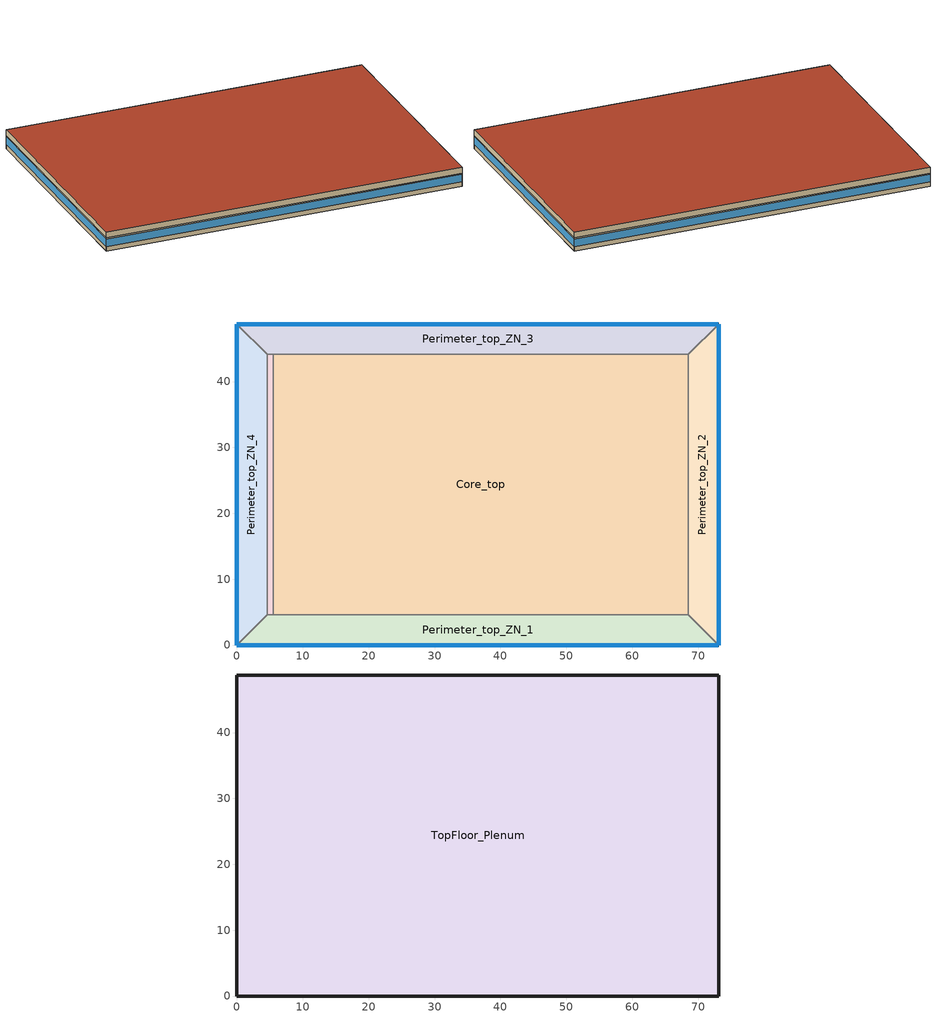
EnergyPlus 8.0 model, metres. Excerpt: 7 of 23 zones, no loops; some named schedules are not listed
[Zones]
Core_top
 floor adiabatic (int_slab_floor): 68.53,44.16 68.53,4.57 5.49,4.57 5.49,44.16 z33.54
 wall to Perimeter_bot_ZN_1 (int_wall): 5.49,4.57 68.53,4.57 z33.54:36.28
 wall to Perimeter_top_ZN_4 (int_wall): 5.49,44.16 5.49,4.57 z33.54:36.28
 wall to Perimeter_top_ZN_3 (int_wall): 68.53,44.16 5.49,44.16 z33.54:36.28
 wall to Perimeter_top_ZN_2 (int_wall): 68.53,4.57 68.53,44.16 z33.54:36.28
 ceiling to TopFloor_Plenum (DropCeiling): 5.49,44.16 5.49,4.57 68.53,4.57 68.53,44.16 z36.28
Perimeter_top_ZN_3
 floor adiabatic (int_slab_floor): 73.11,48.74 68.53,44.16 4.57,44.16 0,48.74 z33.54
 wall outside (nonres_ext_wall): 73.11,48.74 0,48.74 z33.54:36.28
 wall to Perimeter_top_ZN_4 (int_wall): 0,48.74 4.57,44.16 z33.54:36.28
 wall to Perimeter_top_ZN_2 (int_wall): 68.53,44.16 73.11,48.74 z33.54:36.28
 wall to DataCenter_top_ZN_6 (int_wall): 4.57,44.16 5.49,44.16 z33.54:36.28
 window (Window_U_0.42_SHGC_0.40): 73.11,48.74 0,48.74 z34.45:36.04
 ceiling to TopFloor_Plenum (DropCeiling): 0,48.74 4.57,44.16 68.53,44.16 73.11,48.74 z36.28
Perimeter_top_ZN_2
 floor adiabatic (int_slab_floor): 73.11,48.74 73.11,0 68.53,4.57 68.53,44.16 z33.54
 wall outside (nonres_ext_wall): 73.11,0 73.11,48.74 z33.54:36.28
 wall to Perimeter_top_ZN_1 (int_wall): 68.53,4.57 73.11,0 z33.54:36.28
 window (Window_U_0.42_SHGC_0.40): 73.11,0 73.11,48.74 z34.45:36.04
 ceiling to TopFloor_Plenum (DropCeiling): 68.53,44.16 68.53,4.57 73.11,0 73.11,48.74 z36.28
Perimeter_top_ZN_1
 floor adiabatic (int_slab_floor): 68.53,4.57 73.11,0 0,0 4.57,4.57 z33.54
 wall outside (nonres_ext_wall): 0,0 73.11,0 z33.54:36.28
 wall to DataCenter_top_ZN_6 (int_wall): 5.49,4.57 4.57,4.57 z33.54:36.28
 wall to Perimeter_top_ZN_4 (int_wall): 4.57,4.57 0,0 z33.54:36.28
 window (Window_U_0.42_SHGC_0.40): 0,0 73.11,0 z34.45:36.04
 ceiling to TopFloor_Plenum (DropCeiling): 4.57,4.57 0,0 73.11,0 68.53,4.57 z36.28
Perimeter_top_ZN_4
 floor adiabatic (int_slab_floor): 4.57,44.16 4.57,4.57 0,0 0,48.74 z33.54
 wall outside (nonres_ext_wall): 0,48.74 0,0 z33.54:36.28
 wall to DataCenter_top_ZN_6 (int_wall): 4.57,4.57 4.57,44.16 z33.54:36.28
 window (Window_U_0.42_SHGC_0.40): 0,48.74 0,0 z34.45:36.04
 ceiling to TopFloor_Plenum (DropCeiling): 0,48.74 0,0 4.57,4.57 4.57,44.16 z36.28
DataCenter_top_ZN_6
 floor adiabatic (int_slab_floor): 5.49,44.16 5.49,4.57 4.57,4.57 4.57,44.16 z33.54
 ceiling to TopFloor_Plenum (DropCeiling): 4.57,44.16 4.57,4.57 5.49,4.57 5.49,44.16 z36.28
TopFloor_Plenum
 wall outside (nonres_ext_wall): 0,0 73.11,0 73.11,48.74 0,48.74 0,0 z36.28:37.5
 roof outside (nonres_roof): 0,48.74 0,0 73.11,0 73.11,48.74 z37.5
[Building]
Large Office: North Axis {deg}=0; Terrain=City; Loads Convergence Tolerance Value=0.04; Temperature Convergence Tolerance Value {deltaC}=0.2; Solar Distribution=FullInteriorAndExterior; Maximum Number of Warmup Days=25; Minimum Number of Warmup Days=6
[Site:Location]
Site:Location=Boise Air Terminal  Uo_ID_USA Design_Conditions; Latitude {N+ S-}=43.62; Longitude {W- E+}=-116.21; Time Zone Relative to GMT {GMT+/-}=-7; Elevation {m}=701
[SizingPeriod:DesignDay] Day of Month=21; Dry-Bulb Temperature Range Modifier Type=DefaultMultipliers; Humidity Condition Type=Wetbulb; Barometric Pressure {Pa}=93182; Rain {Yes/No}=No; Snow on ground {Yes/No}=No; Daylight Savings Time Indicator=No
Name | Month | Day Type | Maximum Dry-Bulb Temperature {C} | Daily Dry-Bulb Temperature Range {C} | Wetbulb at Maximum Dry-Bulb {C} | Wind Speed {m/s} design conditions vs. traditional 6.71 m/s (15 mph) | Wind Direction {Degrees; N=0, S=180} | Solar Model Indicator | Clearness {0.0 to 1.1} | Wind Speed {m/s} design conditions vs. traditional 3.35 m/s (7mph) | ASHRAE Clear Sky Optical Depth for Beam Irradiance (taub) | ASHRAE Clear Sky Optical Depth for Diffuse Irradiance (taud)
Boise Air Terminal  Uo Ann Htg 99.6% Condns DB | 12 | WinterDesignDay | -16.3 | 0 | -16.3 | 2.3 | 120 | ASHRAEClearSky | 0
Boise Air Terminal  Uo Ann Clg .4% Condns DB=>MWB | 7 | SummerDesignDay | 36.7 | 16.7 | 17.9 |  | 330 | ASHRAETau |  | 4.2 | 0.398 | 2.125
[Site:WaterMainsTemperature]
Calculation Method=Correlation; Annual Average Outdoor Air Temperature {C}=10.26; Maximum Difference In Monthly Average Outdoor Air Temperatures {deltaC}=27.1
[Material]
Name | Roughness | Thickness {m} | Conductivity {W/m-K} | Density {kg/m3} | Specific Heat {J/kg-K} | Thermal Absorptance | Solar Absorptance | Visible Absorptance | Absorptance:Thermal | Absorptance:Solar | Absorptance:Visible
Std Wood 6inch | MediumSmooth | 0.15 | 0.12 | 540 | 1210 | 0.9 | 0.7 | 0.7
AC02 Acoustic Ceiling | MediumSmooth | 0.0127 | 0.057 | 288 | 1339 | 0.9 | 0.7 | 0.2
F08 Metal surface | Smooth | 0.0008 | 45.28 | 7824 | 500
F13 Built-up roofing | Rough | 0.0095 | 0.16 | 1120 | 1460 |  |  |  | 0.9 | 0.7
G01 13mm gypsum board | Smooth | 0.0127 | 0.16 | 800 | 1090 |  |  |  | 0.9 | 0.7 | 0.5
200mm Normalweight concrete wall | MediumRough | 0.2032 | 2.31 | 2322 | 832
100mm Normalweight concrete floor | MediumRough | 0.1016 | 2.31 | 2322 | 832
[Material:NoMass]
CP02 CARPET PAD: VeryRough, 0.21648, 0.9, 0.7, 0.8
Nonres_Roof_Insulation: MediumSmooth, 5.30668, 0.9, 0.7, 0.7
Nonres_Exterior_Wall_Insulation: MediumSmooth, 1.63975, 0.9, 0.7, 0.7
[Construction]
InteriorFurnishings: Std Wood 6inch
DropCeiling: AC02 Acoustic Ceiling
int_wall: G01 13mm gypsum board, G01 13mm gypsum board
int_slab_floor: 100mm Normalweight concrete floor, CP02 CARPET PAD
nonres_roof: F13 Built-up roofing, Nonres_Roof_Insulation, F08 Metal surface
nonres_ext_wall: 200mm Normalweight concrete wall, Nonres_Exterior_Wall_Insulation, G01 13mm gypsum board
Window_U_0.42_SHGC_0.40: LoE TINT 6MM, AIR 6MM, CLEAR 6MM
[WindowMaterial:Glazing]
CLEAR 6MM: SpectralAverage, 0.006, 0.775, 0.071, 0.071, 0.881, 0.08, 0.08, 0, 0.84, 0.84, 0.9
LoE TINT 6MM: SpectralAverage, , .006, .36, .093, .2, .5, .035, .054, 0, .84, .1, .9
[WindowMaterial:Gas]
AIR 6MM: Gas Type=Air; Thickness {m}=0.0063
[SurfaceProperty:OtherSideCoefficients] Combined Convective Radiative Film Coefficient=0; Constant Temperature=1; Constant Temperature Coefficient=1; External Dry-Bulb Temperature Coefficient=0; Ground Temperature Coefficient=0; Wind Speed Coefficient=0; Zone Air Temperature Coefficient=0; Sinusoidal Variation of Constant Temperature Coefficient=No; Period of Sinusoidal Variation=24
Name | Constant Temperature Schedule
surfPropOthSdCoefBasementAvgWall | scheduleOSCBasementWallSurfaceTemp
surfPropOthSdCoefBasementAvgFloor | scheduleOSCBasementFloorTemp
surfPropOthSdCoefBasementUpperWall | scheduleOSCBasementUpperWallTemp
surfPropOthSdCoefBasementLowerWall | scheduleOSCBasementLowerWallTemp
[Zone] Multiplier=1
Name | Type | Ceiling Height {m} | Volume {m3} | Floor Area {m2} | Part of Total Floor Area
Core_top; Perimeter_top_ZN_3; Perimeter_top_ZN_2; Perimeter_top_ZN_1; Perimeter_top_ZN_4 | 1 | autocalculate | autocalculate | autocalculate | YES
TopFloor_Plenum |  | autocalculate | autocalculate | autocalculate | No
DataCenter_top_ZN_6
[InternalMass] Construction=InteriorFurnishings
Name | Zone | Surface Area {m2}
Core_top_InternalMass_1 | Core_top | 5064.65
Perimeter_top_ZN_3_InternalMass_1 | Perimeter_top_ZN_3 | 626.8258
Perimeter_top_ZN_2_InternalMass_1 | Perimeter_top_ZN_2 | 403.9504
Perimeter_top_ZN_1_InternalMass_1 | Perimeter_top_ZN_1 | 626.8354
Perimeter_top_ZN_4_InternalMass_1 | Perimeter_top_ZN_4 | 403.9478
[People] Number of People Schedule=BLDG_OCC_SCH; Number of People Calculation Method=Area/Person; Zone Floor Area per Person {m2/person}=18.5788; Fraction Radiant=0.3; Sensible Heat Fraction=AUTOCALCULATE; Activity Level Schedule=ACTIVITY_SCH; Enable ASHRAE 55 Comfort Warnings=No; Mean Radiant Temperature Calculation Type=ZoneAveraged; Work Efficiency Schedule=WORK_EFF_SCH; Clothing Insulation Schedule=CLOTHING_SCH; Air Velocity Schedule=AIR_VELO_SCH; Thermal Comfort Model 1 Type=FANGER
Name | Zone or ZoneList
Core_top | Core_top
Perimeter_top_ZN_3 | Perimeter_top_ZN_3
Perimeter_top_ZN_2 | Perimeter_top_ZN_2
Perimeter_top_ZN_1 | Perimeter_top_ZN_1
Perimeter_top_ZN_4 | Perimeter_top_ZN_4
[Lights] Schedule=BLDG_LIGHT_SCH; Design Level Calculation Method=Watts/Area; Return Air Fraction=0; Fraction Radiant=0.7; Fraction Visible=0.2; Fraction Replaceable=1; Return Air Fraction Calculated from Plenum Temperature=No
Name | Zone or ZoneList | Watts per Zone Floor Area {W/m | Watts per Zone Floor Area {W/m2}
Core_top_Lights | Core_top | 8.82641
Perimeter_top_ZN_3_Lights | Perimeter_top_ZN_3 | 8.82641
Perimeter_top_ZN_2_Lights | Perimeter_top_ZN_2 | 8.82641
Perimeter_top_ZN_1_Lights | Perimeter_top_ZN_1 | 8.82641
Perimeter_top_ZN_4_Lights | Perimeter_top_ZN_4 | 8.82641
DataCenter_top_Lights | DataCenter_top_ZN_6 |  | 8.82641
[ElectricEquipment] Fraction Latent=0; Fraction Radiant=0.5; Fraction Lost=0
Name | Zone or ZoneList | Schedule | Design Level Calculation Method | Design Level {W} | Watts per Zone Floor Area {W/m2}
Core_top_MiscPlug_Equip | Core_top | BLDG_EQUIP_SCH | EquipmentLevel | 20142.8
Perimeter_top_ZN_3_MiscPlug_Equip | Perimeter_top_ZN_3 | BLDG_EQUIP_SCH | EquipmentLevel | 2529.24
Perimeter_top_ZN_2_MiscPlug_Equip | Perimeter_top_ZN_2 | BLDG_EQUIP_SCH | EquipmentLevel | 1629.94
Perimeter_top_ZN_1_MiscPlug_Equip | Perimeter_top_ZN_1 | BLDG_EQUIP_SCH | EquipmentLevel | 2529.28
Perimeter_top_ZN_4_MiscPlug_Equip | Perimeter_top_ZN_4 | BLDG_EQUIP_SCH | EquipmentLevel | 1629.93
DataCenter_top_MiscPlug_Equip | DataCenter_top_ZN_6 | ALWAYS_ON | Watts/Area | 0 | 215.299
[Exterior:FuelEquipment] Fuel Use Type=Electricity
Name | Schedule | Design Level {W}
Elevators | BLDG_ELEVATORS | 244444
Elevators_Lights_Fan | ELEV_LIGHT_FAN_SCH_ADD_DF | 752
[Exterior:Lights] Control Option=AstronomicalClock
Name | Schedule | Design Level {W}
Exterior_Lights_a | Exterior_lighting_schedule_a | 12979.2
Exterior_Lights_b | Exterior_lighting_schedule_b | 43305.1
[Daylighting:Controls] Total Daylighting Reference Points=2; Z-Coordinate of First Reference Point {m}=34.29; Z-Coordinate of Second Reference Point {m}=34.29; Fraction of Zone Controlled by First Reference Point=0.3857; Fraction of Zone Controlled by Second Reference Point=0.1385; Illuminance Setpoint at First Reference Point {lux}=375; Illuminance Setpoint at Second Reference Point {lux}=375; Lighting Control Type=2; Maximum Allowable Discomfort Glare Index=22; Minimum Input Power Fraction for Continuous Dimming Control=0.3; Minimum Light Output Fraction for Continuous Dimming Control=0.2; Number of Stepped Control Steps=3; Probability Lighting will be Reset When Needed in Manual Stepped Control=1
Name | X-Coordinate of First Reference Point {m} | Y-Coordinate of First Reference Point {m} | X-Coordinate of Second Reference Point {m} | Y-Coordinate of Second Reference Point {m} | Glare Calculation Azimuth Angle of View Direction Clockwise from Zone y-Axis {deg}
Perimeter_top_ZN_1 | 36.576 | 1.6764 | 36.576 | 3.3528 | 180
Perimeter_top_ZN_2 | 71.4308 | 24.384 | 69.7544 | 24.384 | 90
Perimeter_top_ZN_3 | 36.576 | 47.0617 | 36.576 | 45.3847 | 0
Perimeter_top_ZN_4 | 1.6764 | 24.384 | 3.3528 | 24.384 | 270
[ZoneInfiltration:DesignFlowRate] Schedule=INFIL_SCH_PNNL; Design Flow Rate Calculation Method=Flow/ExteriorArea; Constant Term Coefficient=0; Temperature Term Coefficient=0; Velocity Term Coefficient=0.224; Velocity Squared Term Coefficient=0
Name | Zone or ZoneList | Flow per Exterior Surface Area {m3/s-m2}urface Are | Flow per Exterior Surface Area {m3/s-m2}
Perimeter_top_ZN_3_Infiltration | Perimeter_top_ZN_3 | 0.00056896
Perimeter_top_ZN_2_Infiltration | Perimeter_top_ZN_2 | 0.00056896
Perimeter_top_ZN_1_Infiltration | Perimeter_top_ZN_1 | 0.00056896
Perimeter_top_ZN_4_Infiltration | Perimeter_top_ZN_4 | 0.00056896
TopFloor_Plenum_Infiltration | TopFloor_Plenum |  | 4.37644e-05
[AirLoopHVAC:ReturnPlenum]
TopFloor_Return_Plenum: Zone=TopFloor_Plenum
[EnergyManagementSystem:ProgramCallingManager]
ChangeTowerFlow_Manager: InsideHVACSystemIterationLoop; ChangTowerFlow
BoilerParManager: BeginNewEnvironment; SetBoilerPar
BoilerCurveManager: InsideHVACSystemIterationLoop; SetBoilerCurve
OA_BASED_OPTIMUM_START_EMS_Program Manager: AfterPredictorAfterHVACManagers; OA_BASED_OPTIMUM_START_EMS_Program
PlantPump_EMS_Program Manager: InsideHVACSystemIterationLoop; PlantPump_EMS_Program
[EnergyManagementSystem:Program]
DataCenter_Main: IF DataCenter_Humidifier_Status > 0; SET DataCenter_ExtraElecHeatC_Status = 1; SET DataCenter_ExtraElecHeatC_SP = DataCenter_AfterHumidifier_Temp + 0.36; ELSE; SET DataCenter_ExtraElecHeatC_Status = 0; SET DataCenter_ExtraElecHeatC_SP = NULL; ENDIF; IF T_OA < 10 && DataCenter_HeatC_Status >0; SET HeatGain = 0 * (DataCenter_FanDesignMass/1.2) *2118; SET FlowRate = (DataCenter_FanMassFlow/1.2)*2118; SET DataCenter_PreheatDeltaT = HeatGain/(1.08*FlowRate); SET DataCenter_ExtraWaterHeatC_Status = 1; SET DataCenter_ExtraWaterHeatC_SP = DataCenter_AfterElecHeatC_Temp + DataCenter_PreheatDeltaT; ELSE; SET DataCenter_ExtraWaterHeatC_Status = 0; SET DataCenter_ExtraWaterHeatC_SP = NULL; ENDIF
Transformer_Load_Prog: SET Wired_LTG = Facility_Int_LTG*0.0281
ChangTowerFlow: IF Chiller1_Status > 0 && Chiller2_Status == 0 && SensedCurveInput > 0.2; IF (0.5 * SensedCurveInput) > 0.2; SET AirInput = 0.5 * SensedCurveInput; ELSE; SET AirInput = 0.2; ENDIF; SET TowerCurveOutput =  2* (AirInput^3); ELSE; SET TowerCurveOutput = SensedCurveValue; ENDIF
SetBoilerPar: SET CapRated =  1362053.165; SET EtRated =  0.8125; SET CapRated = (CapRated *3.412)/1000; SET SkinLossRate = 0.02; SET BoilerType = 1; IF BoilerType  == 1; IF CapRated >10000; SET PLRx = 0.2; ELSEIF CapRated >5000; SET PLRx = 0.25; ELSEIF CapRated >1000; SET PLRx = 0.33; ELSE; SET BoilerType = 2; SET PLRx = 0.2; ENDIF; ELSE; SET PLRx = 0.2; ENDIF; IF BoilerType == 1; SET CurveX = 0.975 + 0.305 * PLRx - 0.527 * (PLRx^2) + 0.249 * (PLRx^3); ELSE; SET CurveX = 0.907 + 0.320 * PLRx - 0.420 * (PLRx^2) + 0.193 * (PLRx^3); ENDIF; SET LoadX = CapRated * PLRx; SET Etx = CurveX * EtRated; SET InputEx = LoadX/Etx; SET SkinEx = CapRated * SkinLossRate; SET Ecx = (LoadX + SkinEx)/InputEx
SetBoilerCurve: IF BoilerPLR >= PLRx; IF BoilerType == 1; SET BoilerCurve = 0.975 + 0.305*BoilerPLR - 0.527*(BoilerPLR^2) + 0.249*(BoilerPLR^3); ELSE; SET BoilerCurve = 0.907 + 0.320*BoilerPLR - 0.420*(BoilerPLR^2) + 0.193*(BoilerPLR^3); ENDIF; ELSE; IF BoilerPLR == 0; SET BoilerCurve = NULL; ELSE; IF BoilerPLR <0.05; SET BoilerCurve = (0.05/(0.05 + SkinLossRate)) * (Ecx/EtRated); ELSE; SET BoilerCurve = (BoilerPLR/(BoilerPLR + SkinLossRate)) * (Ecx/EtRated); ENDIF; ENDIF; ENDIF
OA_BASED_OPTIMUM_START_EMS_Program: IF DaylightSavings==0 && DayOfWeek>1 && Hour==4 && OAT<23.9 && OAT>1.7; SET CLGSETP_SCH_Actuator = 26.7; SET HTGSETP_SCH_Actuator = 15.6; ELSEIF DaylightSavings==1 && DayOfWeek>1 && Hour==3 && OAT<23.9 && OAT>1.7; SET CLGSETP_SCH_Actuator = 26.7; SET HTGSETP_SCH_Actuator = 15.6; ELSE; SET CLGSETP_SCH_Actuator = NULL; SET HTGSETP_SCH_Actuator = NULL; ENDIF
PlantPump_EMS_Program: IF ChillerPlantDemandLoad < 1049639.5; SET Chiller2PumpStatus = 0; SET Chiller2Status = 0; SET Chiller2PumpFlow = 0; ELSE; SET Chiller2PumpStatus = 1; SET Chiller2Status = 1; SET Chiller2PumpFlow = Chiller2PumpDesignFlow; ENDIF
[EnergyManagementSystem:GlobalVariable]
DataCenter_PreheatDeltaT
Wired_LTG
BoilerType; CapRated; EtRated; PLRx; Ecx; SkinLossRate
[EnergyManagementSystem:OutputVariable]
Name | EMS Variable | Type of Data in Variable | Update Frequency | Units
DataCenter_ExtraElecHeatC_Status | DataCenter_ExtraElecHeatC_Status | Averaged | SystemTimeStep
DataCenter_ExtraWaterHeatC_Status | DataCenter_ExtraWaterHeatC_Status | Averaged | SystemTimeStep
DataCenter_ExtraWaterHeatC_SP | DataCenter_ExtraWaterHeatC_SP | Averaged | SystemTimeStep
DataCenter_PreheatDeltaT | DataCenter_PreheatDeltaT | Averaged | SystemTimeStep
Wired_LTG | Wired_LTG | Summed | ZoneTimeStep | J
[ElectricLoadCenter:Transformer]
Transformer 1: Availability Schedule=Always_On; Transformer Usage=PowerInFromGrid; Nameplate Rating {VA}=500000; Phase=3; Conductor Material=Aluminum; Full Load Temperature Rise {C}=150; Fraction of Eddy Current Losses=0.1; Performance Input Method=NominalEfficiency; Nameplate Efficiency=0.987; Per Unit Load for Nameplate Efficiency=0.35; Reference Temperature for Nameplate Efficiency {C}=75; Consider Transformer Loss for Utility Cost=Yes; Meter 1=Wired_LTG_Electricity; Meter 2=Wired_Int_EQUIP
[Schedule:Compact]
scheduleOSCBasementWallSurfaceTemp: Temperature, Through:   1/31, For:AllDays, Until:24:00, 19.21, Through:   2/28, For:AllDays, Until:24:00, 19.48, Through:   3/31, For:AllDays, Until:24:00, 19.74, Through:   4/30, For:AllDays, Until:24:00, 20.21, Through:   5/31, For:AllDays, Until:24:00, 20.97, Through:   6/30, For:AllDays, Until:24:00, 23.96, Through:   7/31, For:AllDays, Until:24:00, 24.73, Through:   8/31, For:AllDays, Until:24:00, 24.72, Through:   9/30, For:AllDays, Until:24:00, 24.14, Through:  10/31, For:AllDays, Until:24:00, 21.04, Through:  11/30, For:AllDays, Until:24:00, 20.06, Through:  12/31, For:AllDays, Until:24:00, 19.25
scheduleOSCBasementFloorTemp: Temperature, Through:   1/31, For:AllDays, Until:24:00, 20.84, Through:   2/28, For:AllDays, Until:24:00, 20.82, Through:   3/31, For:AllDays, Until:24:00, 20.81, Through:   4/30, For:AllDays, Until:24:00, 20.81, Through:   5/31, For:AllDays, Until:24:00, 20.81, Through:   6/30, For:AllDays, Until:24:00, 23.19, Through:   7/31, For:AllDays, Until:24:00, 23.56, Through:   8/31, For:AllDays, Until:24:00, 23.63, Through:   9/30, For:AllDays, Until:24:00, 23.67, Through:  10/31, For:AllDays, Until:24:00, 21.24, Through:  11/30, For:AllDays, Until:24:00, 20.94, Through:  12/31, For:AllDays, Until:24:00, 20.88
scheduleOSCBasementUpperWallTemp: Temperature, Through:   1/31, For:AllDays, Until:24:00, 18.44, Through:   2/28, For:AllDays, Until:24:00, 18.9, Through:   3/31, For:AllDays, Until:24:00, 19.3, Through:   4/30, For:AllDays, Until:24:00, 20.02, Through:   5/31, For:AllDays, Until:24:00, 21.13, Through:   6/30, For:AllDays, Until:24:00, 24.32, Through:   7/31, For:AllDays, Until:24:00, 25.2, Through:   8/31, For:AllDays, Until:24:00, 24.93, Through:   9/30, For:AllDays, Until:24:00, 24.03, Through:  10/31, For:AllDays, Until:24:00, 20.52, Through:  11/30, For:AllDays, Until:24:00, 19.38, Through:  12/31, For:AllDays, Until:24:00, 18.24
scheduleOSCBasementLowerWallTemp: Temperature, Through:   1/31, For:AllDays, Until:24:00, 19.95, Through:   2/28, For:AllDays, Until:24:00, 20.04, Through:   3/31, For:AllDays, Until:24:00, 20.17, Through:   4/30, For:AllDays, Until:24:00, 20.39, Through:   5/31, For:AllDays, Until:24:00, 20.83, Through:   6/30, For:AllDays, Until:24:00, 23.61, Through:   7/31, For:AllDays, Until:24:00, 24.28, Through:   8/31, For:AllDays, Until:24:00, 24.52, Through:   9/30, For:AllDays, Until:24:00, 24.25, Through:  10/31, For:AllDays, Until:24:00, 21.55, Through:  11/30, For:AllDays, Until:24:00, 20.72, Through:  12/31, For:AllDays, Until:24:00, 20.22
BLDG_LIGHT_SCH: Through: 12/31, For: Weekdays, Until: 5:00, 0.05, Until: 6:00, 0.1, Until: 7:00, 0.0905601, Until: 8:00, 0.27168, Until: 17:00, 0.815041, Until: 18:00, 0.452801, Until: 20:00, 0.27168, Until: 22:00, 0.18112, Until: 23:00, 0.0905601, Until: 24:00, 0.0452801, For: SummerDesignDay, Until: 24:00, 1, For: Saturday, Until: 6:00, 0.05, Until: 8:00, 0.0905601, Until: 12:00, 0.27168, Until: 17:00, 0.13584, Until: 19:00, 0.0452801, Until: 24:00, 0.05, For: WinterDesignDay, Until: 24:00, 0, For: Sunday Holidays AllOtherDays, Until: 6:00, 0.05, Until: 18:00, 0.0452801, Until: 24:00, 0.05
BLDG_OCC_SCH: Through: 12/31, For: Weekdays, Until: 06:00, 0, Until: 07:00, 0.1, Until: 08:00, 0.2, Until: 12:00, 0.95, Until: 13:00, 0.5, Until: 17:00, 0.95, Until: 18:00, 0.3, Until: 22:00, 0.1, Until: 24:00, 0.05, For: SummerDesignDay, Until: 06:00, 0, Until: 22:00, 1, Until: 24:00, 0.05, For: Saturday, Until: 06:00, 0, Until: 08:00, 0.1, Until: 12:00, 0.3, Until: 17:00, 0.1, Until: 19:00, 0.05, Until: 24:00, 0, For: WinterDesignDay, Until: 24:00, 0, For: Sunday Holidays AllOtherDays, Until: 06:00, 0, Until: 18:00, 0.05, Until: 24:00, 0
ACTIVITY_SCH: Through: 12/31, For: AllDays, Until: 24:00, 120
WORK_EFF_SCH: Through: 12/31, For: AllDays, Until: 24:00, 0
AIR_VELO_SCH: Through: 12/31, For: AllDays, Until: 24:00, 0.2
CLOTHING_SCH: Through: 04/30, For: AllDays, Until: 24:00, 1, Through: 09/30, For: AllDays, Until: 24:00, 0.5, Through: 12/31, For: AllDays, Until: 24:00, 1
